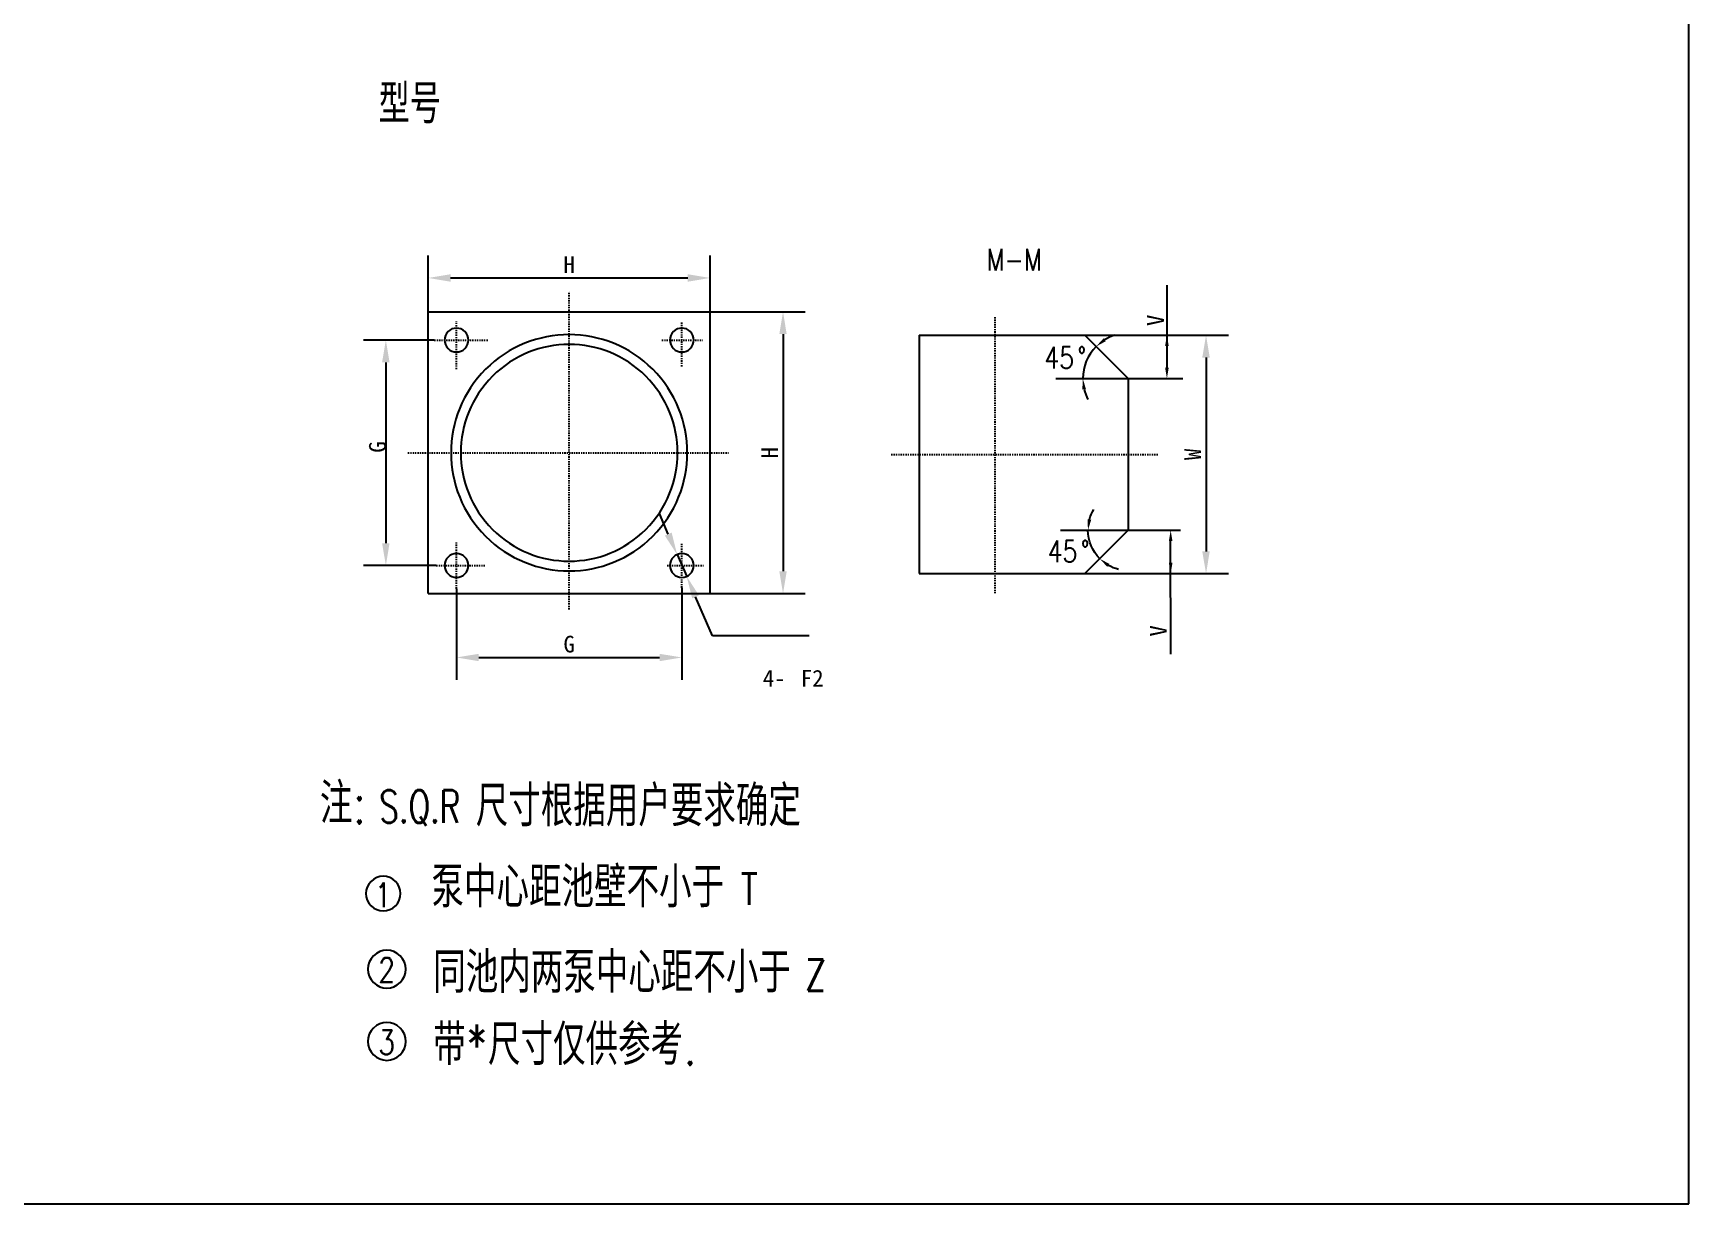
# Model space of a CAD drawing. Extents: x 1620 to 2878, y -792 to 791.
# Drawn here: x 1770.3 to 1918.8, y -111.9 to -6.9 of the extents above; entities that cross this region are included whole.
import ezdxf
from ezdxf.enums import TextEntityAlignment as Align

# ---------------------------------------------------------------- set-up
doc = ezdxf.new("R2010")
doc.units = 0
doc.header["$MEASUREMENT"] = 0
doc.linetypes.add('CENTER', pattern=[2, 1.25, -0.25, 0.25, -0.25])
doc.linetypes.add('CENTERX2', pattern=[4, 2.5, -0.5, 0.5, -0.5])
doc.layers.get('0').update_dxf_attribs({"linetype": 'CONTINUOUS'})
doc.layers.get('DEFPOINTS').update_dxf_attribs({"linetype": 'CONTINUOUS'})
for name, color, linetype in [('1', 7, 'CONTINUOUS'), ('4', 4, 'CENTERX2'), ('6', 3, 'CONTINUOUS'), ('8', 20, 'CONTINUOUS')]:
    doc.layers.add(name, color=color, linetype=linetype)
doc.styles.add('HZTXT', font='txt.shx', dxfattribs={"bigfont": 'hztxt.shx'})
doc.styles.get("Standard").update_dxf_attribs({"font": 'SimSun.ttf', "width": 0.6})
doc.dimstyles.new('HZTXT', dxfattribs={"dimtxt": 2, "dimasz": 2, "dimexe": 2, "dimexo": 0, "dimgap": 0.8, "dimtad": 3, "dimdec": 1, "dimdsep": 46, "dimtxsty": 'HZTXT', "dimcen": 0, "dimclrd": 1, "dimclre": 1, "dimclrt": 3, "dimadec": 0, "dimazin": 0, "dimtp": 0.9, "dimtm": 0.1, "dimtfac": 0.5, "dimtdec": 4, "dimtmove": 0, "dimatfit": 3, "dimfxl": 0, "dimtolj": 1, "dimtzin": 0, "dimarcsym": 0})

# ---------------------------------------------------------------- blocks, each defined once
blk = doc.blocks.new('*D418')
at = {"color": 1, "linetype": 'ByBlock', "lineweight": -2}
for p, q in [((1864.59, -33.95), (1877.46, -33.95)), ((1875.46, -35.95), (1875.46, -53.33)), ((1864.59, -55.33), (1877.46, -55.33))]:
    blk.add_line(p, q, dxfattribs=at)
at = {"color": 1, "linetype": 'ByBlock'}
for points in [[(1875.12, -35.95), (1875.79, -35.95), (1875.46, -33.95)], [(1875.12, -53.33), (1875.79, -53.33), (1875.46, -55.33)]]:
    blk.add_solid(points, dxfattribs=at)
at = {"layer": 'DEFPOINTS', "color": 0, "linetype": 'ByBlock'}
for p in [(1864.59, -33.95), (1864.59, -55.33), (1875.46, -55.33)]:
    blk.add_point(p, dxfattribs=at)
blk = doc.blocks.new('*D419')
at = {"color": 1, "linetype": 'ByBlock', "lineweight": -2}
for p, q in [((1830.98, -31.85), (1839.52, -31.85)), ((1837.52, -33.85), (1837.52, -55.12)), ((1830.98, -57.12), (1839.52, -57.12))]:
    blk.add_line(p, q, dxfattribs=at)
at = {"color": 1, "linetype": 'ByBlock'}
for points in [[(1837.19, -33.85), (1837.85, -33.85), (1837.52, -31.85)], [(1837.19, -55.12), (1837.85, -55.12), (1837.52, -57.12)]]:
    blk.add_solid(points, dxfattribs=at)
at = {"layer": 'DEFPOINTS', "color": 0, "linetype": 'ByBlock'}
for p in [(1830.98, -31.85), (1830.98, -57.12), (1837.52, -57.12)]:
    blk.add_point(p, dxfattribs=at)
blk = doc.blocks.new('*D420')
at = {"color": 1, "linetype": 'ByBlock', "lineweight": -2}
for p, q in [((1806.24, -34.38), (1799.9, -34.38)), ((1801.9, -36.38), (1801.9, -52.6)), ((1806.41, -54.6), (1799.9, -54.6))]:
    blk.add_line(p, q, dxfattribs=at)
at = {"color": 1, "linetype": 'ByBlock'}
for points in [[(1801.56, -36.38), (1802.23, -36.38), (1801.9, -34.38)], [(1801.56, -52.6), (1802.23, -52.6), (1801.9, -54.6)]]:
    blk.add_solid(points, dxfattribs=at)
at = {"layer": 'DEFPOINTS', "color": 0, "linetype": 'ByBlock'}
for p in [(1806.24, -34.38), (1801.9, -54.6), (1806.41, -54.6)]:
    blk.add_point(p, dxfattribs=at)
blk = doc.blocks.new('*D421')
at = {"color": 1, "linetype": 'ByBlock', "lineweight": -2}
for p, q in [((1808.23, -56.68), (1808.23, -64.85)), ((1828.45, -56.59), (1828.45, -64.85)), ((1810.23, -62.85), (1826.45, -62.85))]:
    blk.add_line(p, q, dxfattribs=at)
at = {"color": 1, "linetype": 'ByBlock'}
for points in [[(1810.23, -62.52), (1810.23, -63.18), (1808.23, -62.85)], [(1826.45, -62.52), (1826.45, -63.18), (1828.45, -62.85)]]:
    blk.add_solid(points, dxfattribs=at)
at = {"layer": 'DEFPOINTS', "color": 0, "linetype": 'ByBlock'}
for p in [(1808.23, -56.68), (1828.45, -56.59), (1828.45, -62.85)]:
    blk.add_point(p, dxfattribs=at)
blk = doc.blocks.new('*D425')
at = {"color": 1, "linetype": 'ByBlock', "lineweight": -2}
for p, q in [((1827.22, -51.78), (1826.43, -49.95)), ((1828.02, -53.62), (1828.88, -55.58)), ((1831.19, -60.9), (1829.67, -57.41)), ((1839.86, -60.9), (1831.19, -60.9))]:
    blk.add_line(p, q, dxfattribs=at)
at = {"color": 1, "linetype": 'ByBlock'}
for points in [[(1827.53, -51.65), (1826.92, -51.92), (1828.02, -53.62)], [(1829.98, -57.28), (1829.37, -57.55), (1828.88, -55.58)]]:
    blk.add_solid(points, dxfattribs=at)
at = {"layer": 'DEFPOINTS', "color": 0, "linetype": 'ByBlock'}
for p in [(1828.02, -53.62), (1828.88, -55.58)]:
    blk.add_point(p, dxfattribs=at)
at = {"color": 3, "linetype": 'ByBlock', "insert": (1835.93, -59.2), "char_height": 1.8, "attachment_point": 5, "style": 'HZTXT'}
blk.add_mtext('\\A1;          ', dxfattribs=at)
blk = doc.blocks.new('*D426')
at = {"color": 1, "linetype": 'ByBlock', "lineweight": -2}
for p, q in [((1805.7, -31.85), (1805.7, -26.81)), ((1830.98, -31.85), (1830.98, -26.81)), ((1807.7, -28.81), (1828.98, -28.81))]:
    blk.add_line(p, q, dxfattribs=at)
at = {"color": 1, "linetype": 'ByBlock'}
for points in [[(1807.7, -28.48), (1807.7, -29.15), (1805.7, -28.81)], [(1828.98, -28.48), (1828.98, -29.15), (1830.98, -28.81)]]:
    blk.add_solid(points, dxfattribs=at)
at = {"layer": 'DEFPOINTS', "color": 0, "linetype": 'ByBlock'}
for p in [(1830.98, -28.81), (1805.7, -31.85), (1830.98, -31.85)]:
    blk.add_point(p, dxfattribs=at)

msp = doc.modelspace()

# ---------------------------------------------------------------- linework, layer by layer
for p, q in [((1918.76341, -111.85355), (1918.76341, 98.14645)), ((1621.76341, -111.85355), (1918.76341, -111.85355))]:
    msp.add_line(p, q)
at = {"layer": '1', "ltscale": 0.2}
for p, q in [((1805.70428, -57.12497), (1805.70428, -31.85297)), ((1805.70428, -31.85297), (1830.97628, -31.85297)), ((1830.97628, -57.12497), (1830.97628, -31.85297)), ((1805.70428, -57.12497), (1830.97628, -57.12497))]:
    msp.add_line(p, q, dxfattribs=at)
at = {"layer": '1'}
for p, q in [((1849.72152, -33.94837), (1864.59312, -33.94837)), ((1864.59312, -33.94837), (1868.48112, -37.83637)), ((1868.48112, -37.83637), (1868.48112, -51.44437)), ((1868.48112, -51.44437), (1864.59312, -55.33237)), ((1849.72152, -55.33237), (1864.59312, -55.33237))]:
    msp.add_line(p, q, dxfattribs=at)
at = {"layer": '1', "extrusion": (0, 0, -1)}
for centre, major_axis in [((1818.34028, -44.48897), (-7.49165, 7.49165)), ((1808.23148, -34.38017), (0.75604, 0.75604)), ((1818.34028, -44.48897), (-6.87308, 6.87308)), ((1828.44908, -34.38017), (0.75604, 0.75604)), ((1808.23148, -54.59777), (0.75604, 0.75604)), ((1828.44908, -54.59777), (0.75604, 0.75604))]:
    msp.add_ellipse(centre, major_axis=major_axis, ratio=1, dxfattribs=at)
at = {"layer": '4', "color": 4, "linetype": 'CENTER', "ltscale": 0.1}
for p, q in [((1818.34028, -58.53358), (1818.34028, -30.04196)), ((1856.52552, -32.31971), (1856.52552, -57.1935)), ((1808.23148, -36.98529), (1808.23148, -32.72765)), ((1828.44908, -36.74587), (1828.44908, -32.72765)), ((1806.24066, -34.38017), (1811.07022, -34.38017)), ((1826.65113, -34.38017), (1830.30804, -34.38017)), ((1803.87903, -44.48897), (1832.64378, -44.48897)), ((1847.216, -44.64037), (1871.18802, -44.64037)), ((1808.23148, -56.68003), (1808.23148, -52.54794)), ((1828.44908, -56.59325), (1828.44908, -52.54794)), ((1806.41444, -54.59777), (1810.83052, -54.59777)), ((1827.13054, -54.59777), (1830.39492, -54.59777))]:
    msp.add_line(p, q, dxfattribs=at)
at = {"layer": '6', "extrusion": (0, 0, -1)}
for centre, major_axis in [((1801.66913, -84.02372), (1.09715, 1.09715)), ((1801.98622, -90.80411), (1.20025, 1.20025)), ((1801.98622, -97.28245), (1.20025, 1.20025))]:
    msp.add_ellipse(centre, major_axis=major_axis, ratio=1, dxfattribs=at)
at = {"layer": '8', "color": 1, "linetype": 'ByBlock'}
for p, q in [((1871.93354, -29.45485), (1871.95016, -36.86437)), ((1864.59312, -33.94837), (1877.29217, -33.94837)), ((1861.99977, -37.83637), (1873.36871, -37.83637)), ((1862.40662, -51.44437), (1873.16654, -51.44437)), ((1872.29049, -62.55444), (1872.2851, -52.41637)), ((1864.59312, -55.33237), (1877.22277, -55.33237))]:
    msp.add_line(p, q, dxfattribs=at)
at = {"layer": '8'}
msp.add_line((1849.72152, -33.94837), (1849.72152, -55.33237), dxfattribs=at)
at = {"layer": '8', "color": 1, "linetype": 'ByBlock'}
for start_param, end_param in [(1.092238646, 1.331517486), (1.570796327, 2.35619449), (2.595473331, 2.834752171)]:
    msp.add_ellipse((1868.48112, -37.83637), major_axis=(2.87928, 2.87928), ratio=1, start_param=start_param, end_param=end_param, dxfattribs=at)
at = {"layer": '8', "color": 1, "linetype": 'ByBlock', "extrusion": (0, 0, -1)}
for start_param, end_param in [(4.196783757, 4.466576697), (3.141592654, 3.926990817), (2.602006774, 2.871799714)]:
    msp.add_ellipse((1868.48112, -51.44437), major_axis=(2.55528, 2.55528), ratio=1, start_param=start_param, end_param=end_param, dxfattribs=at)
at = {"layer": '8', "color": 1, "linetype": 'ByBlock'}
for points in [[(1871.78816, -34.92037), (1872.11216, -34.92037), (1871.95016, -33.94837)], [(1866.46633, -34.48414), (1866.26621, -34.22933), (1865.60185, -34.9571)], [(1871.78816, -36.86437), (1872.11216, -36.86437), (1871.95016, -37.83637)], [(1864.36438, -38.82076), (1864.68607, -38.78209), (1864.40921, -37.83637)], [(1865.15866, -50.50299), (1864.83761, -50.45942), (1864.86741, -51.44437)], [(1872.1231, -52.41637), (1872.4471, -52.41637), (1872.2851, -51.44437)], [(1866.60124, -54.7172), (1866.79745, -54.45937), (1865.92584, -53.99966)], [(1872.1231, -54.36037), (1872.4471, -54.36037), (1872.2851, -55.33237)]]:
    msp.add_solid(points, dxfattribs=at)
at = {"layer": 'DEFPOINTS', "color": 0, "linetype": 'ByBlock'}
for p in [(1864.59312, -33.94837), (1864.59312, -33.94837), (1864.54796, -36.78249), (1861.99977, -37.83637), (1861.99977, -37.83637), (1868.48112, -37.83637), (1862.40662, -51.44437), (1862.40662, -51.44437), (1868.48112, -51.44437), (1865.35156, -53.25123), (1864.59312, -55.33237), (1864.59312, -55.33237)]:
    msp.add_point(p, dxfattribs=at)

# ---------------------------------------------------------------- texts
at = {"color": 3, "linetype": 'ByBlock', "style": 'HZTXT', "width": 0.8}
msp.add_text('M-M', height=1.944, dxfattribs=at).set_placement((1855.78464, -28.14112))
at = {"color": 3, "style": 'HZTXT', "width": 0.8}
for s, height, p in [('45', 1.944, (1860.9532, -36.93526)), ('°', 1.944, (1863.91549, -36.93526)), ('45', 1.944, (1861.25163, -54.2971)), ('°', 1.944, (1864.21392, -54.2971)), ('1', 2.187, (1800.90772, -85.25686)), ('2', 2.187, (1801.22372, -91.97043)), ('3', 2.187, (1801.22372, -98.44878))]:
    msp.add_text(s, height=height, dxfattribs=at).set_placement(p)
at = {"layer": '6'}
msp.add_text('4-', height=1.5, dxfattribs=at).set_placement((1835.70433, -65.45973))
at = {"layer": '6', "style": 'HZTXT'}
for s, height, width, p in [('注:', 3.645, 0.8, (1795.98938, -77.74965)), ('尺寸根据用户要求确定', 3.645, 0.8, (1809.96393, -77.9874)), ('S.Q.R', 2.916, 0.7, (1801.31, -77.66666)), ('泵中心距池壁不小于', 3.645, 0.8, (1805.99316, -85.26887)), ('同池内两泵中心距不小于', 3.645, 0.8, (1806.14919, -92.91752)), ('带*尺寸仅供参考.', 3.645, 0.8, (1806.14919, -99.39586))]:
    msp.add_text(s, height=height, dxfattribs=dict(at, width=width)).set_placement(p)
at = {"layer": '6', "style": 'HZTXT', "width": 0.8}
for tag, p, height in [('型号', (1801.24371, -14.94675), 3.5), ('T', (1833.72791, -85.02805), 2.8), ('Z', (1839.47741, -92.74775), 2.8)]:
    msp.add_attdef(tag, p, '', height=height, dxfattribs=at)
at = {"layer": '6'}
for tag, p in [('H', (1818.34028, -28.81387)), ('G', (1818.34028, -62.8502))]:
    msp.add_attdef(tag, text='', height=1.5, dxfattribs=at).set_placement(p, align=Align.BOTTOM_CENTER)
for tag, p in [('V', (1871.67861, -33.12335)), ('G', (1801.89637, -44.48897)), ('V', (1871.93354, -60.97495))]:
    msp.add_attdef(tag, p, '', height=1.5, rotation=90, dxfattribs=at)
for tag, p in [('H', (1837.51956, -44.48897)), ('W', (1875.45778, -44.64037))]:
    msp.add_attdef(tag, text='', height=1.5, rotation=90, dxfattribs=at).set_placement(p, align=Align.BOTTOM_CENTER)
msp.add_attdef('F2', (1839.11811, -65.45975), '', height=1.5, dxfattribs=at)

# ---------------------------------------------------------------- dimensions: what is measured, and where the dimension line sits
at = {"color": 3, "linetype": 'ByBlock'}
for base, p1, p2, picture, middle in [((1830.97628, -28.81387), (1805.70428, -31.85297), (1830.97628, -31.85297), '*D426', (1818.34028, -28.81387)), ((1828.44908, -62.8502), (1808.23148, -56.68003), (1828.44908, -56.59325), '*D421', (1818.34028, -62.8502))]:
    dim = msp.add_linear_dim(base=base, p1=p1, p2=p2, text=' ', dimstyle='HZTXT', override={"dimtxt": 1.8}, dxfattribs=at)
    dim.commit()
    dim.dimension.update_dxf_attribs({"geometry": picture, "text_midpoint": middle})
for base, p1, p2, picture, middle in [((1837.51956, -57.12497), (1830.97628, -31.85297), (1830.97628, -57.12497), '*D419', (1837.51956, -44.48897)), ((1801.89637, -54.59777), (1806.24066, -34.38017), (1806.41444, -54.59777), '*D420', (1801.89637, -44.48897))]:
    dim = msp.add_linear_dim(base=base, p1=p1, p2=p2, angle=90, text=' ', dimstyle='HZTXT', override={"dimtxt": 1.8}, dxfattribs=at)
    dim.commit()
    dim.dimension.update_dxf_attribs({"geometry": picture, "text_midpoint": middle})
dim = msp.add_linear_dim(base=(1875.45778, -55.33237), p1=(1864.59312, -33.94837), p2=(1864.59312, -55.33237), angle=90, text=' ', dimstyle='HZTXT', override={"dimtxt": 1.8}, dxfattribs=at)
dim.commit()
dim.dimension.update_dxf_attribs({"geometry": '*D418', "text_midpoint": (1875.45778, -44.64037), "dimtype": 160})
dim = msp.add_diameter_dim_2p(p1=(1828.0225, -53.61735), p2=(1828.87567, -55.57818), text='          ', dimstyle='HZTXT', override={"dimtxt": 1.8, "dimtoh": 1}, dxfattribs=at)
dim.commit()
dim.dimension.update_dxf_attribs({"geometry": '*D425', "text_midpoint": (1835.92725, -59.19655)})

doc.saveas('drawing.dxf')
